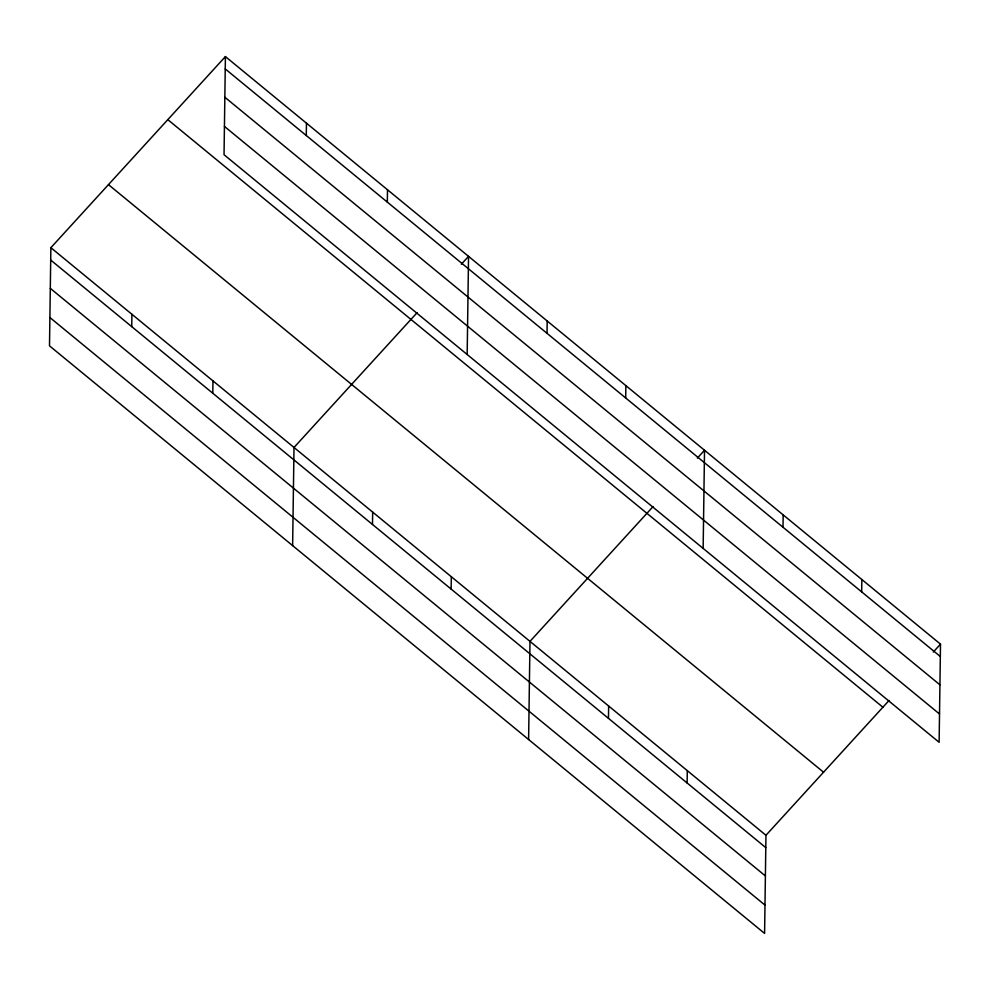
<?xml version="1.0" encoding="UTF-8"?>
<svg xmlns="http://www.w3.org/2000/svg" width="990" height="990" viewBox="0 0 990 990"><rect width="100%" height="100%" fill="white"/><g stroke="black" fill="none" stroke-linecap="round" stroke-linejoin="round"><path stroke-width="1.49" d="M225.411 56.578L224.037 154.725L939.126 742.302L940.5 644.156L225.411 56.578L50.874 247.698L49.5 345.844L764.589 933.422L765.963 835.275L889.07 700.475M131.744 326.638L131.917 314.288M212.788 393.228L212.961 380.878M292.632 545.614L294.005 447.48L417.112 312.667M306.281 135.519L306.454 123.168M372.488 524.452L372.661 512.115M387.325 202.108L387.498 189.758M451.143 589.087L451.316 576.749M467.169 354.494L468.542 256.361L461.34 264.243M528.611 739.518L529.984 641.384L653.091 506.571M547.024 333.333L547.198 320.995M608.466 718.356L608.64 706.006M625.692 397.968L625.866 385.63M687.122 782.991L687.295 770.641M703.148 548.398L704.521 450.264L697.319 458.147M783.003 527.237L783.177 514.887M861.671 591.871L861.845 579.521M933.298 652.039L940.5 644.156M225.237 68.929L940.327 656.506M224.841 97.243L939.931 684.82M224.433 126.411L939.522 713.988M167.817 119.654L882.907 707.231M108.467 184.635L823.556 772.212M50.874 247.698L765.963 835.275M50.7 260.048L765.79 847.626M50.304 288.362L765.394 875.94M49.896 317.53L764.985 905.107"/></g></svg>
